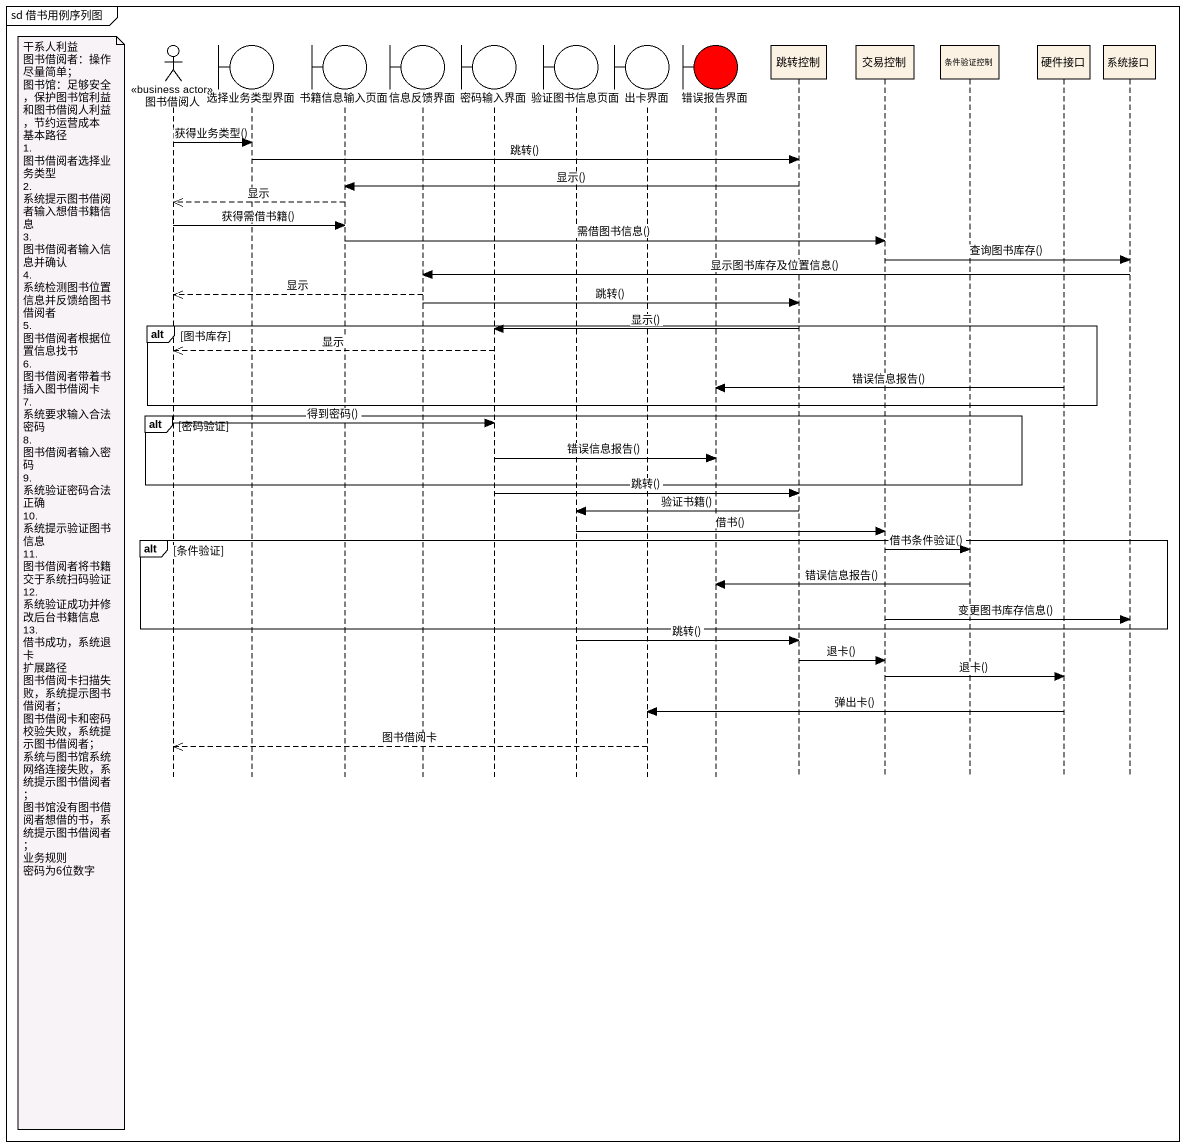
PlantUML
@startuml
mainframe sd 借书用例序列图
hide footbox
actor 图书借阅人 <<business actor>>
boundary 选择业务类型界面
boundary 书籍信息输入页面
boundary 信息反馈界面
boundary 密码输入界面
boundary 验证图书信息页面
boundary 出卡界面
boundary 错误报告界面 #FF0000
participant 跳转控制
participant 交易控制
participant 条件验证控制
participant 硬件接口
participant 系统接口

图书借阅人 -> 选择业务类型界面 : 获得业务类型()
选择业务类型界面 -> 跳转控制 : 跳转()
跳转控制 -> 书籍信息输入页面 : 显示()
书籍信息输入页面 -->> 图书借阅人 : 显示
图书借阅人 -> 书籍信息输入页面 : 获得需借书籍()
书籍信息输入页面 -> 交易控制 : 需借图书信息()
交易控制 -> 系统接口 : 查询图书库存()
系统接口 -> 信息反馈界面 : 显示图书库存及位置信息()
信息反馈界面 -->> 图书借阅人 : 显示
信息反馈界面 -> 跳转控制 : 跳转()
alt 图书库存
  跳转控制 -> 密码输入界面 : 显示()
  密码输入界面 -->> 图书借阅人 : 显示
  硬件接口 -> 错误报告界面 : 错误信息报告()
end
alt 密码验证
  图书借阅人 -> 密码输入界面 : 得到密码()
  密码输入界面 -> 错误报告界面 : 错误信息报告()
end
密码输入界面 -> 跳转控制 : 跳转()
跳转控制 -> 验证图书信息页面 : 验证书籍()
验证图书信息页面 -> 交易控制 : 借书()
alt 条件验证
  交易控制 -> 条件验证控制 : 借书条件验证()
  note left of 图书借阅人
    干系人利益
    图书借阅者：操作尽量简单；
    图书馆：足够安全，保护图书馆利益和图书借阅人利益，节约运营成本
    基本路径
    1. 图书借阅者选择业务类型
    2. 系统提示图书借阅者输入想借书籍信息
    3. 图书借阅者输入信息并确认
    4. 系统检测图书位置信息并反馈给图书借阅者
    5. 图书借阅者根据位置信息找书
    6. 图书借阅者带着书插入图书借阅卡
    7. 系统要求输入合法密码
    8. 图书借阅者输入密码
    9. 系统验证密码合法正确
    10. 系统提示验证图书信息
    11. 图书借阅者将书籍交于系统扫码验证
    12. 系统验证成功并修改后台书籍信息
    13. 借书成功，系统退卡
    扩展路径
    图书借阅卡扫描失败，系统提示图书借阅者；
    图书借阅卡和密码校验失败，系统提示图书借阅者；
    系统与图书馆系统网络连接失败，系统提示图书借阅者；
    图书馆没有图书借阅者想借的书，系统提示图书借阅者；
    业务规则
    密码为6位数字
  end note
  条件验证控制 -> 错误报告界面 : 错误信息报告()
  交易控制 -> 系统接口 : 变更图书库存信息()
end
验证图书信息页面 -> 跳转控制 : 跳转()
跳转控制 -> 交易控制 : 退卡()
交易控制 -> 硬件接口 : 退卡()
硬件接口 -> 出卡界面 : 弹出卡()
出卡界面 -->> 图书借阅人 : 图书借阅卡
@enduml
